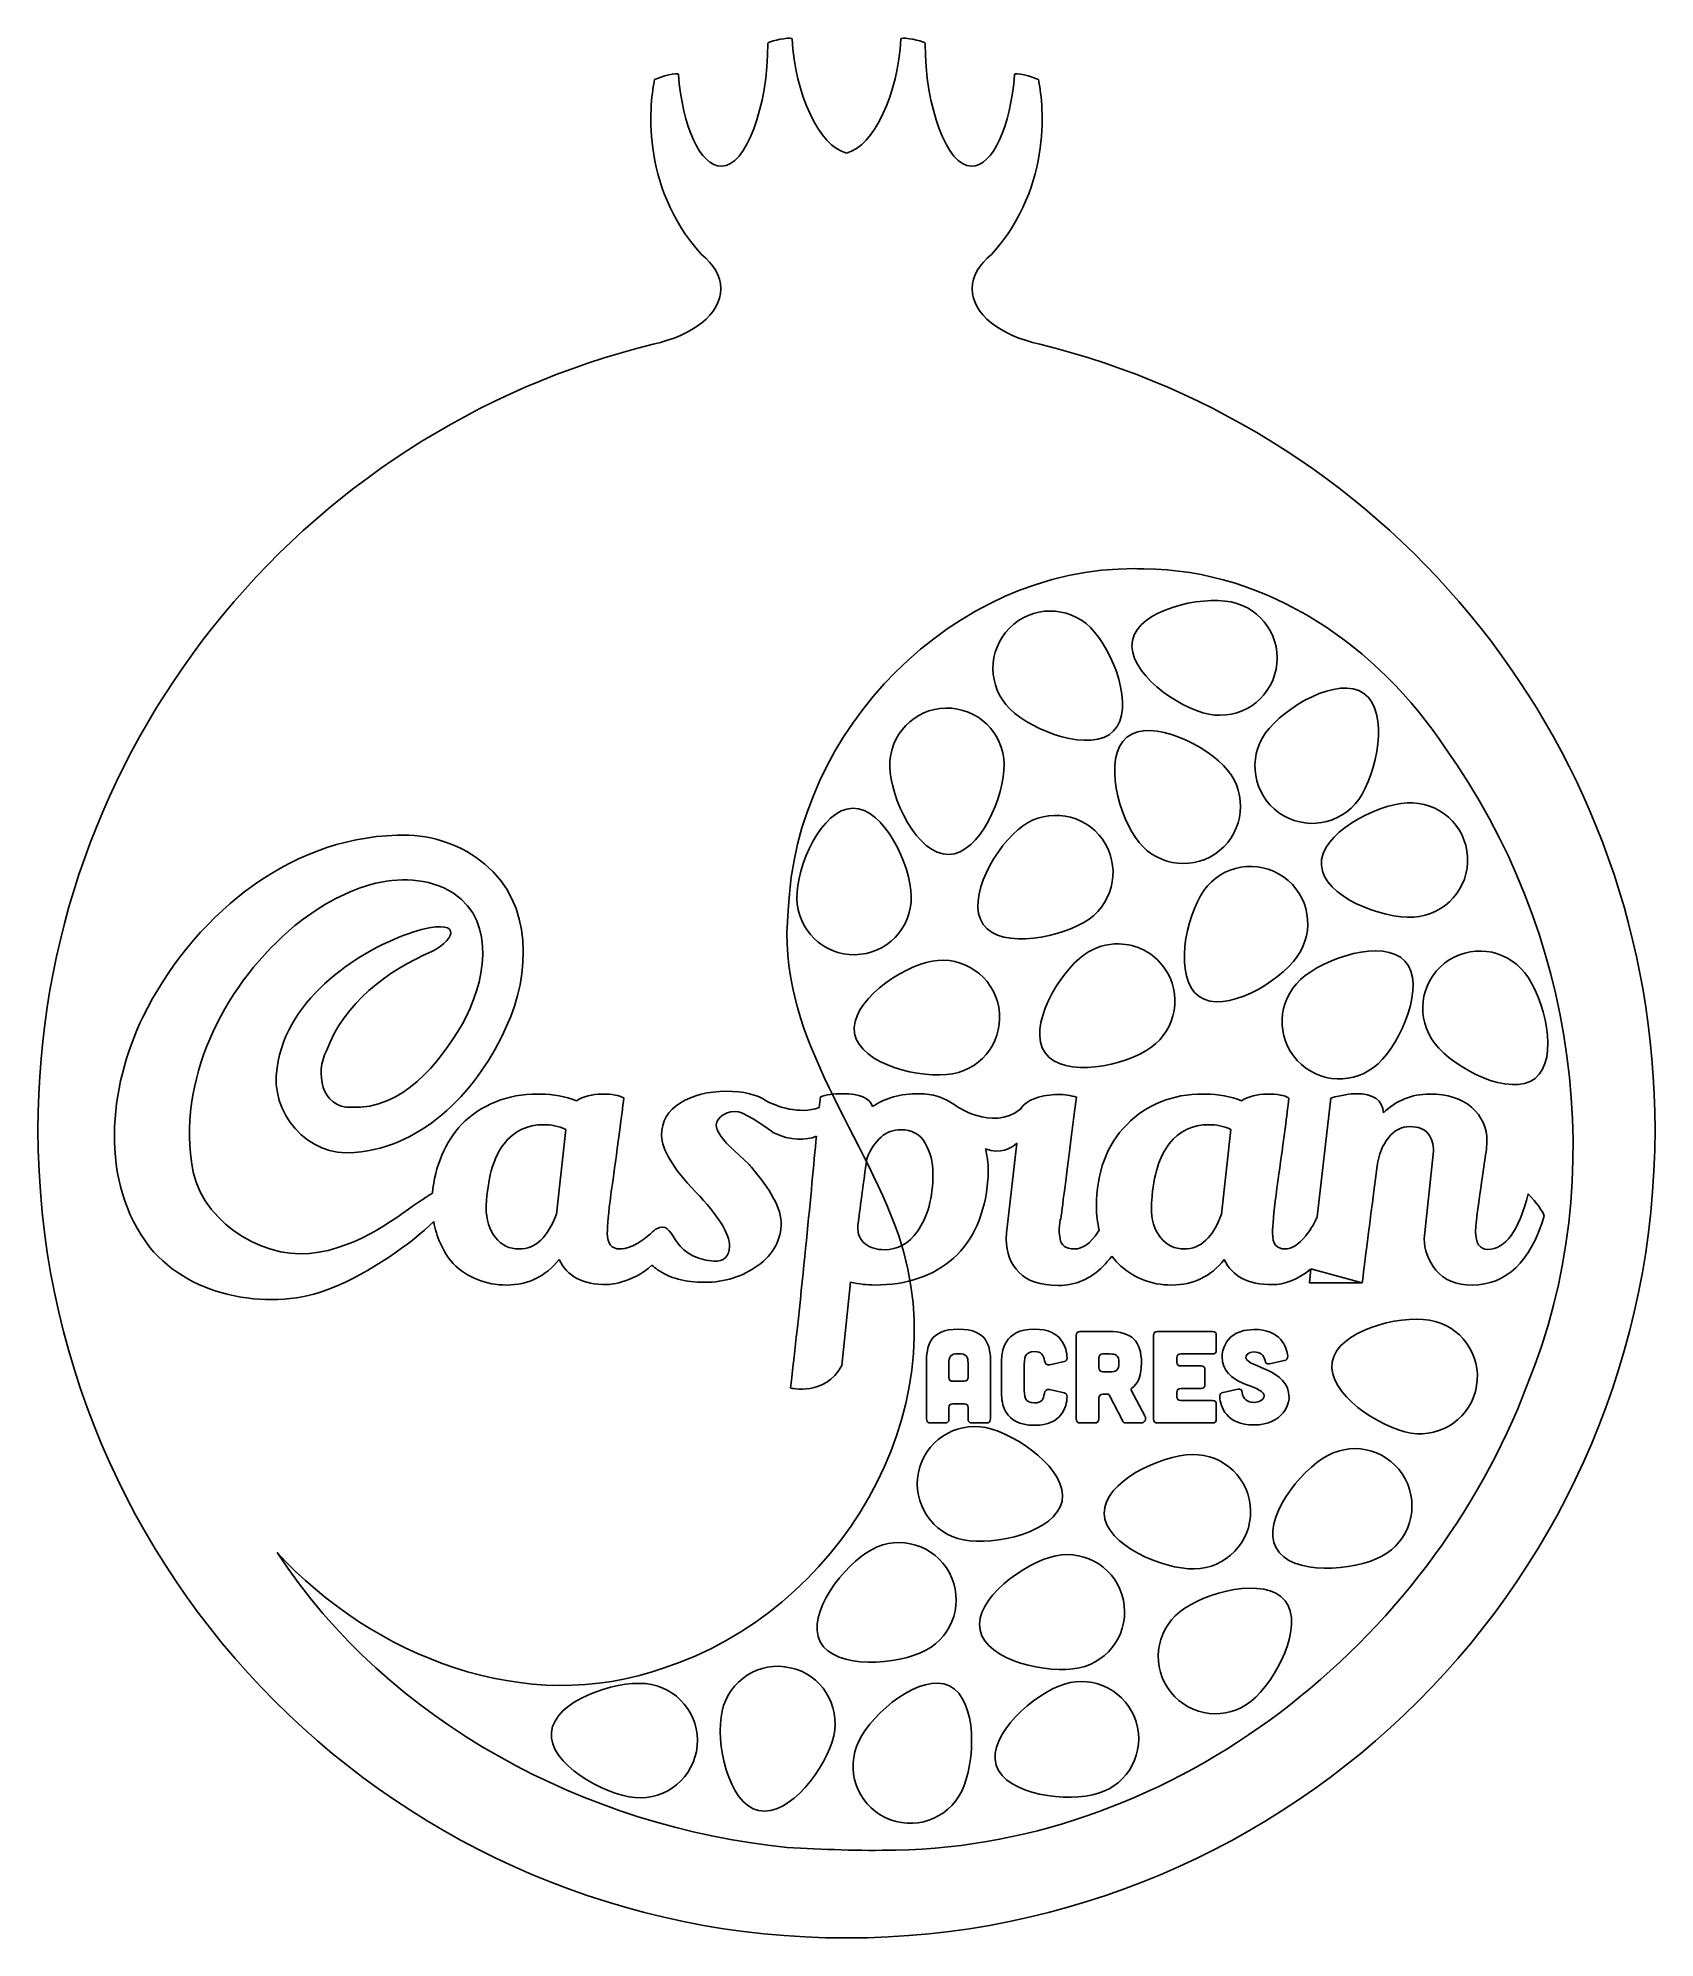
# Model space of a CAD drawing. Extents: x 26 to 259, y 5 to 279.
import ezdxf

# ---------------------------------------------------------------- set-up
doc = ezdxf.new("R2010")
doc.units = 0
doc.layers.add('ink_ext_XXXXXX', color=7, linetype='CONTINUOUS')

msp = doc.modelspace()

# ---------------------------------------------------------------- linework, layer by layer
at = {"layer": 'ink_ext_XXXXXX', "color": 7}
for points in [[(150.877973, 278.720852), (150.877973, 278.720852)], [(114.864703, 234.658888), (114.848475, 234.634975)], [(170.57694, 234.635827), (170.561564, 234.658888)], [(184.311125, 202.312962), (184.311125, 202.312962)], [(78.852844, 163.936249), (78.853197, 163.934768)], [(181.949204, 148.269811), (181.949204, 148.269811)], [(98.603425, 126.635503), (98.26557, 126.635503)], [(194.419906, 126.633986), (194.082566, 126.633986)], [(212.491498, 126.068448), (210.492793, 108.956538)], [(131.137897, 125.646208), (131.132253, 125.671608)], [(158.32357, 125.063031), (158.323852, 125.063031)], [(99.114212, 122.228179), (99.114212, 122.228179)], [(102.276547, 121.55074), (100.92054, 109.352884)], [(132.092337, 121.164272), (132.113857, 121.110791)], [(150.539856, 121.495636), (150.539856, 121.495636)], [(194.930322, 122.228179), (194.930322, 122.228179)], [(198.092097, 121.55074), (196.736104, 109.352884)], [(128.581634, 116.608465), (126.59673, 118.445696)], [(167.248312, 119.576208), (165.787042, 107.036616)], [(227.288335, 118.38837), (225.932331, 105.795296)], [(209.616923, 101.458317), (209.384316, 99.469003), (217.009276, 99.469003)], [(142.053367, 87.536295), (143.310131, 99.52633)], [(158.84391, 92.777867), (158.84391, 92.777867)], [(169.781125, 92.777867), (169.781125, 92.777867)], [(175.786613, 91.855671), (175.786613, 79.84581)], [(180.492891, 92.439412), (176.370348, 92.439412), (176.370348, 92.439412)], [(186.949829, 91.874403), (186.949829, 79.827042)], [(195.420906, 92.439412), (187.514274, 92.439412), (187.514274, 92.439412)], [(195.98535, 89.766027), (195.98535, 91.874403)], [(201.369621, 92.740367), (201.369621, 92.740367)], [(154.232445, 87.883605), (154.232445, 79.902007)], [(157.469731, 85.83199), (157.469731, 87.883605)], [(158.84391, 89.239047), (158.84391, 89.239047)], [(160.218092, 87.883605), (160.218092, 85.850758)], [(163.45648, 79.902007), (163.45648, 87.883605)], [(165.056105, 88.203856), (165.056105, 83.497589)], [(171.983228, 87.638883), (174.072886, 88.109629)], [(179.062494, 87.224898), (179.062494, 88.617806)], [(179.646224, 89.200983), (180.605893, 89.200983)], [(179.646224, 89.200983), (179.646224, 89.200983)], [(190.301218, 88.0341), (190.301218, 88.636573)], [(190.865663, 89.201018), (195.420906, 89.201018)], [(203.628506, 87.77061), (205.774383, 88.241356)], [(159.653648, 85.267546), (158.035276, 85.267546)], [(168.293941, 84.49528), (168.293941, 87.206165)], [(180.605893, 86.640592), (179.646224, 86.640592)], [(193.783244, 87.469655), (190.865663, 87.469655)], [(194.348239, 84.796235), (194.348239, 86.904646)], [(174.072886, 83.591287), (171.946299, 84.062598)], [(179.062494, 79.84581), (179.062494, 82.819585)], [(179.646224, 83.403327), (180.398636, 83.403327)], [(180.549113, 83.309629), (182.507033, 79.526098)], [(185.707388, 80.278527), (183.711438, 83.987068)], [(190.301218, 83.064343), (190.301218, 83.666816)], [(190.865663, 84.231261), (193.783244, 84.231261)], [(195.420906, 82.499898), (190.865663, 82.499898)], [(199.091999, 84.137528), (196.964308, 83.666816)], [(157.469731, 79.827042), (157.469731, 81.464707)], [(158.035276, 82.029151), (159.653648, 82.029151)], [(160.218092, 81.464707), (160.218092, 79.827042)], [(195.98535, 79.827042), (195.98535, 81.935454)], [(154.796889, 79.262114), (156.905287, 79.262114)], [(160.783087, 79.262114), (162.890934, 79.262114)], [(176.370348, 79.262114), (178.478752, 79.262114)], [(182.939737, 79.262114), (185.085617, 79.262114)], [(187.514274, 79.262114), (195.420906, 79.262114)]]:
    msp.add_lwpolyline(points, close=True, dxfattribs=at)
for points in [[(131.385698, 277.991482), (131.385698, 268.804224), (128.226725, 260.269675), (124.706073, 260.269675)], [(134.549142, 278.719998), (133.679561, 278.74606), (131.385698, 278.222864), (131.385698, 277.991482)], [(134.87796, 278.603846), (134.874899, 278.678768), (134.749809, 278.713975), (134.549142, 278.719998)], [(142.713131, 262.156301), (138.789519, 263.183521), (135.236792, 270.740994), (134.87796, 278.603846)], [(150.54916, 278.603846), (150.190825, 270.740891), (146.636863, 263.183357), (142.713131, 262.156301)], [(150.877973, 278.720852), (150.6773, 278.714813), (150.55244, 278.678764), (150.54916, 278.603846)], [(154.041422, 277.991482), (154.041422, 278.222865), (151.74757, 278.747023), (150.877973, 278.720852)], [(160.720195, 260.269675), (157.199559, 260.269675), (154.041422, 268.804224), (154.041422, 277.991482)], [(118.495321, 273.515338), (118.467991, 273.860789), (115.964327, 273.204118), (115.066262, 272.758639)], [(170.360863, 272.758639), (169.462252, 273.204118), (166.958276, 273.86079), (166.930946, 273.515338)], [(115.066262, 272.758639), (114.449151, 269.969883), (112.785671, 257.559221), (121.805669, 247.5783)], [(124.706073, 260.269675), (121.633632, 260.269675), (119.095488, 265.962961), (118.495321, 273.515338)], [(166.930946, 273.515338), (166.330779, 265.962961), (163.792635, 260.269675), (160.720195, 260.269675)], [(163.621451, 247.5783), (172.640903, 257.559221), (170.977429, 269.969883), (170.360863, 272.758639)], [(121.805669, 247.5783), (123.559163, 246.180643), (124.615539, 244.481329), (124.615539, 242.633273)], [(160.811581, 242.633273), (160.811581, 244.481329), (161.867411, 246.180643), (163.621451, 247.5783)], [(124.615539, 242.633273), (124.615539, 238.975424), (120.55044, 235.878354), (114.864703, 234.658888)], [(170.561564, 234.658888), (164.875828, 235.878354), (160.811581, 238.975424), (160.811581, 242.633273)], [(114.848475, 234.634975), (63.98719, 222.145485), (26.253955, 176.252743), (26.253955, 121.539102)], [(259.173159, 121.539102), (259.173159, 176.253268), (221.438913, 222.146857), (170.57694, 234.635827)], [(134.334776, 153.079645), (135.253332, 178.970035), (158.083089, 202.492652), (184.311125, 202.312962)], [(184.311125, 202.312962), (184.727444, 202.31012), (185.144368, 202.301363), (185.562326, 202.286485)], [(185.562326, 202.286485), (203.460371, 202.171836), (219.359706, 191.057341), (228.947015, 176.483534)], [(198.127279, 197.512959), (193.664834, 198.405011), (184.799524, 196.415385), (183.907472, 191.952941)], [(204.591921, 187.817363), (205.483973, 192.279807), (202.589724, 196.620907), (198.127279, 197.512959)], [(177.842745, 193.829091), (174.606931, 197.028857), (169.389276, 196.998728), (166.190199, 193.762581)], [(166.190199, 193.762581), (162.990614, 190.526254), (163.020049, 185.308932), (166.256376, 182.109341)], [(181.190524, 178.932369), (184.389595, 182.168516), (181.079067, 190.629501), (177.842745, 193.829091)], [(183.907472, 191.952941), (183.01542, 187.490496), (190.433333, 182.244772), (194.896325, 181.352721)], [(194.896325, 181.352721), (199.35877, 180.460122), (203.699323, 183.354918), (204.591921, 187.817363)], [(217.254218, 184.331501), (213.549924, 186.974516), (205.724258, 182.35747), (203.081249, 178.653177)], [(216.497679, 169.081954), (219.140699, 172.786783), (220.959053, 181.688481), (217.254218, 184.331501)], [(157.033906, 182.232452), (152.483879, 182.149003), (148.862363, 178.39317), (148.945528, 173.843608)], [(165.423035, 174.143615), (165.34005, 178.693926), (161.584217, 182.315442), (157.033906, 182.232452)], [(166.256376, 182.109341), (169.492698, 178.909756), (177.990939, 175.696042), (181.190524, 178.932369)], [(197.612239, 173.297417), (194.728841, 176.818496), (186.614745, 180.905831), (183.093666, 178.022427)], [(183.093666, 178.022427), (179.572144, 175.139668), (181.977579, 166.378447), (184.860344, 162.856925)], [(203.081249, 178.653177), (200.43877, 174.948331), (201.299288, 169.802635), (205.004129, 167.159615)], [(228.947015, 176.483534), (247.700822, 150.36285), (253.046388, 114.74821), (240.78177, 84.755464)], [(148.945528, 173.843608), (149.028518, 169.293297), (152.868385, 161.059233), (157.418232, 161.141934)], [(157.418232, 161.141934), (161.968548, 161.224919), (165.505735, 169.593768), (165.423035, 174.143615)], [(196.456535, 161.701221), (199.977614, 164.584619), (200.495004, 169.775896), (197.612239, 173.297417)], [(143.609129, 167.799536), (139.059228, 167.731758), (135.493754, 159.374786), (135.562079, 154.824338)], [(152.040439, 155.070308), (151.972114, 159.620756), (148.159577, 167.867315), (143.609129, 167.799536)], [(179.567903, 163.335047), (176.920718, 167.036625), (171.773929, 167.891507), (168.072352, 165.244322)], [(205.004129, 167.159615), (208.708964, 164.516595), (213.854664, 165.377108), (216.497679, 169.081954)], [(223.456929, 168.578808), (218.914172, 168.310717), (210.843378, 164.138632), (211.111879, 159.59553)], [(232.168409, 160.838669), (231.900324, 165.381426), (228.000451, 168.846965), (223.456929, 168.578808)], [(168.072352, 165.244322), (164.370774, 162.597137), (159.762934, 154.766541), (162.410119, 151.064963)], [(77.999933, 163.914306), (61.942194, 163.556943), (48.228452, 151.692603), (41.395358, 137.80106)], [(78.853197, 163.934768), (78.568681, 163.934485), (78.284307, 163.927359), (77.999933, 163.914306)], [(90.63287, 159.735971), (87.370557, 162.526655), (83.120502, 163.942952), (78.852844, 163.936249)], [(177.658628, 151.83895), (181.360205, 154.486135), (182.215088, 159.632923), (179.567903, 163.335047)], [(184.860344, 162.856925), (187.743207, 159.335939), (192.935013, 158.818456), (196.456535, 161.701221)], [(63.264476, 150.895572), (69.394872, 155.88833), (78.611367, 160.086315), (86.123382, 155.580355)], [(93.734563, 136.403037), (97.254756, 143.797542), (97.509814, 154.156226), (90.63287, 159.735971)], [(205.673922, 157.920632), (201.958187, 160.547905), (196.816029, 159.665626), (194.188237, 155.949706)], [(211.111879, 159.59553), (211.37962, 155.052364), (219.885519, 151.859097), (224.428626, 152.127604)], [(224.428626, 152.127604), (228.971798, 152.395339), (232.436921, 156.295568), (232.168409, 160.838669)], [(207.644153, 146.435275), (210.27194, 150.151195), (209.389661, 155.293354), (205.673922, 157.920632)], [(86.123382, 155.580355), (92.459871, 151.237202), (90.58595, 142.455011), (87.382375, 136.750312)], [(135.562079, 154.824338), (135.629858, 150.274437), (139.373523, 146.640638), (143.923971, 146.708417)], [(143.923971, 146.708417), (148.474419, 146.776195), (152.108217, 150.519861), (152.040439, 155.070308)], [(194.188237, 155.949706), (191.560964, 152.233967), (189.779976, 143.324786), (193.495202, 140.697333)], [(48.356898, 116.871813), (46.609766, 129.712501), (53.465403, 142.786833), (63.264476, 150.895572)], [(82.979815, 147.173766), (86.617835, 148.991983), (87.467712, 152.260046), (80.254042, 149.952456)], [(150.231449, 106.216353), (144.893, 121.786919), (132.407327, 135.630326), (134.334776, 153.079645)], [(162.410119, 151.064963), (165.057304, 147.363386), (173.957051, 149.191764), (177.658628, 151.83895)], [(80.254042, 149.952456), (73.040371, 147.644901), (61.972357, 140.63884), (60.709024, 130.432273)], [(181.949204, 148.269811), (180.232816, 148.30643), (178.490048, 147.808978), (176.986058, 146.73357)], [(188.482211, 144.823596), (186.910431, 147.021754), (184.457764, 148.21626), (181.949204, 148.269811)], [(223.144328, 145.785767), (220.057206, 149.12925), (211.454133, 146.207348), (208.110639, 143.120226)], [(240.422653, 144.095979), (237.608821, 147.672746), (232.42846, 148.291175), (228.851682, 145.477342)], [(67.799857, 132.878011), (70.386248, 139.717526), (76.481472, 144.362127), (82.979815, 147.173766)], [(155.055382, 145.776797), (150.577726, 144.962674), (143.068858, 139.847856), (143.882626, 135.370609)], [(164.636455, 139.143726), (163.822332, 143.621382), (159.53305, 146.59092), (155.055382, 145.776797)], [(176.986058, 146.73357), (173.28448, 144.086361), (168.676772, 136.255682), (171.323974, 132.554091)], [(193.495202, 140.697333), (197.210931, 138.07006), (205.016886, 142.719541), (207.644153, 146.435275)], [(219.290096, 131.012133), (222.63359, 134.099266), (226.230909, 142.442202), (223.144328, 145.785767)], [(228.851682, 145.477342), (225.27491, 142.663515), (224.656492, 137.483143), (227.47032, 133.906376)], [(186.572794, 133.328015), (190.274922, 135.975224), (191.129371, 141.12204), (188.482211, 144.823596)], [(208.110639, 143.120226), (204.766603, 140.033033), (204.558655, 134.819877), (207.645788, 131.476383)], [(241.893681, 128.898922), (245.470447, 131.712754), (243.236481, 140.519207), (240.422653, 144.095979)], [(41.395358, 137.80106), (36.418651, 127.555476), (35.009092, 114.030541), (42.384229, 104.546251)], [(158.003389, 129.562658), (162.480631, 130.376415), (165.450578, 134.666063), (164.636455, 139.143726)], [(87.382375, 136.750312), (84.014653, 130.99379), (78.731523, 124.393), (71.369545, 124.734348)], [(71.834224, 118.223411), (82.015638, 118.9955), (89.86205, 127.504465), (93.734563, 136.403037)], [(143.882626, 135.370609), (144.696749, 130.892947), (153.525727, 128.748536), (158.003389, 129.562658)], [(71.369545, 124.734348), (67.029779, 124.588016), (66.17969, 129.782704), (67.799857, 132.878011)], [(171.323974, 132.554091), (173.971141, 128.85197), (182.87122, 130.680841), (186.572794, 133.328015)], [(207.645788, 131.476383), (210.73291, 128.1329), (215.946067, 127.924945), (219.290096, 131.012133)], [(227.47032, 133.906376), (230.284147, 130.329604), (238.316903, 126.085094), (241.893681, 128.898922)], [(60.709024, 130.432273), (59.529723, 124.004768), (65.198051, 117.412092), (71.834224, 118.223411)], [(98.26557, 126.635503), (93.823851, 126.635503), (90.151469, 125.166536), (87.253929, 122.229626)], [(103.799736, 125.674748), (102.218445, 126.315886), (100.485918, 126.635503), (98.603425, 126.635503)], [(107.499493, 126.635503), (106.0494, 126.635503), (104.8175, 126.315886), (103.799736, 125.674748)], [(110.633712, 126.069965), (109.992573, 126.447119), (108.949127, 126.635503), (107.499493, 126.635503)], [(109.560527, 117.8519), (109.937152, 120.545535), (110.295927, 123.285031), (110.633712, 126.069965)], [(125.359397, 127.032025), (122.798548, 127.032025), (120.612419, 126.478058), (118.799388, 125.368995)], [(131.132253, 125.671608), (129.841227, 126.579517), (127.917459, 127.032025), (125.359397, 127.032025)], [(138.961863, 126.240427), (138.909651, 125.773314), (138.853094, 125.205941), (138.798706, 124.688205)], [(142.179309, 126.69297), (140.825937, 126.69297), (139.75279, 126.541064), (138.961863, 126.240427)], [(146.47217, 124.829316), (146.058372, 126.070106), (144.62698, 126.69297), (142.179309, 126.69297)], [(153.193694, 126.69297), (150.481994, 126.69297), (148.241513, 126.070106), (146.47217, 124.829316)], [(158.323852, 125.063031), (156.797111, 126.147928), (155.087257, 126.69297), (153.193694, 126.69297)], [(169.966891, 126.040896), (168.911934, 125.682332), (168.197629, 125.165336), (167.820457, 124.48758)], [(173.10165, 126.576659), (172.064755, 126.576659), (171.021813, 126.399459), (169.966891, 126.040896)], [(175.840641, 126.181442), (175.050253, 126.445496), (174.135253, 126.576659), (173.10165, 126.576659)], [(173.636884, 109.012736), (173.636884, 109.125342), (174.371921, 114.849903), (175.840641, 126.181442)], [(194.082566, 126.633986), (189.640363, 126.633986), (185.967886, 125.165019), (183.06983, 122.228144)], [(199.615663, 125.673231), (198.03489, 126.314404), (196.30188, 126.633986), (194.419906, 126.633986)], [(203.31542, 126.633986), (201.865291, 126.633986), (200.633973, 126.314404), (199.615663, 125.673231)], [(206.449628, 126.068448), (205.808465, 126.445602), (204.765552, 126.633986), (203.31542, 126.633986)], [(205.376965, 117.850383), (205.75412, 120.544018), (206.111826, 123.283549), (206.449628, 126.068448)], [(216.105819, 126.691312), (215.276622, 126.691312), (214.07281, 126.482256), (212.491498, 126.068448)], [(220.058581, 123.922006), (219.945982, 125.767352), (218.626737, 126.691312), (216.105819, 126.691312)], [(226.695213, 126.633986), (224.116898, 126.633986), (221.903905, 125.730204), (220.058581, 123.922006)], [(232.76685, 124.712476), (231.298138, 125.9926), (229.273525, 126.633986), (226.695213, 126.633986)], [(118.799388, 125.368995), (116.986816, 124.262155), (116.07859, 122.70009), (116.07859, 120.68587)], [(123.938197, 122.194489), (123.967124, 123.402753), (125.783118, 124.370881), (127.142971, 124.068621)], [(127.142971, 124.068621), (128.476718, 123.772146), (131.957647, 121.261603), (132.092337, 121.164272)], [(138.798706, 124.688205), (135.852518, 123.663456), (132.739649, 124.844097), (131.137897, 125.646208)], [(167.820457, 124.48758), (163.635158, 121.16533), (158.32357, 125.063031), (158.32357, 125.063031)], [(234.967852, 119.857371), (234.967852, 121.815288), (234.235023, 123.432351), (232.76685, 124.712476)], [(26.253955, 121.539102), (26.253955, 57.220118), (78.394126, 5.079926), (142.713131, 5.079926)], [(87.253929, 122.229626), (84.958863, 119.829678), (83.391471, 116.160543), (83.075135, 112.375025)], [(93.38048, 119.489213), (94.794025, 121.315931), (96.703188, 122.228179), (99.114212, 122.228179)], [(99.114212, 122.228179), (100.129859, 122.228179), (101.182266, 122.003319), (102.276547, 121.55074)], [(116.07859, 120.68587), (116.07859, 118.668934), (117.711845, 115.960765), (120.976133, 112.554342)], [(126.59673, 118.445696), (124.823528, 120.056515), (123.938197, 121.308981), (123.938197, 122.194489)], [(132.113857, 121.110791), (134.751488, 119.827068), (136.847609, 119.970543), (138.383371, 120.551321)], [(138.383371, 120.551321), (137.611341, 112.557341), (136.550457, 100.608193), (134.656055, 84.289081)], [(142.713131, 5.079926), (207.032136, 5.079926), (259.173159, 57.220118), (259.173159, 121.539102)], [(145.626868, 117.315749), (146.755084, 120.100682), (148.393348, 121.495636), (150.539856, 121.495636)], [(150.539856, 121.495636), (152.120625, 121.495636), (153.285762, 120.854216), (154.039514, 119.57462)], [(183.06983, 122.228144), (180.170106, 119.291269), (178.72019, 115.357479), (178.72019, 110.426069)], [(189.196586, 119.489213), (190.609525, 121.315931), (192.519827, 122.228179), (194.930322, 122.228179)], [(194.930322, 122.228179), (195.945903, 122.228179), (196.998337, 122.003319), (198.092097, 121.55074)], [(220.764151, 120.336902), (221.612472, 121.41044), (222.648605, 121.945886), (223.8708, 121.945886)], [(223.8708, 121.945886), (225.093546, 121.945886), (225.969334, 121.607784), (226.49789, 120.929992)], [(226.49789, 120.929992), (227.023723, 120.2522), (227.288335, 119.403946), (227.288335, 118.38837)], [(90.866938, 111.329004), (91.130922, 114.943671), (91.969686, 117.662459), (93.38048, 119.489213)], [(108.770057, 112.120884), (108.919282, 113.251819), (109.183337, 115.160947), (109.560527, 117.8519)], [(154.039514, 119.57462), (154.793277, 118.294495), (155.170061, 116.826058), (155.170061, 115.169308)], [(162.723383, 118.73508), (164.89092, 117.965071), (166.370188, 118.748838), (167.248312, 119.576208)], [(163.13294, 115.564489), (163.13294, 116.673693), (162.995851, 117.730157), (162.723383, 118.73508)], [(186.68249, 111.329004), (186.947064, 114.943671), (187.785232, 117.662459), (189.196586, 119.489213)], [(204.58652, 112.119403), (204.735749, 113.250338), (205.000357, 115.159465), (205.376965, 117.850383)], [(219.15571, 116.299784), (219.380906, 117.917164), (219.918564, 119.263929), (220.764151, 120.336902)], [(234.630508, 116.86317), (234.855704, 118.331325), (234.967852, 119.32884), (234.967852, 119.857371)], [(65.373981, 103.674608), (58.113179, 102.970852), (49.20427, 108.734253), (48.356898, 116.871813)], [(129.00719, 116.109072), (128.864138, 116.278688), (128.721863, 116.445093), (128.581634, 116.608465)], [(133.307198, 108.168821), (133.217698, 110.766535), (131.015765, 113.726976), (129.00719, 116.109072)], [(144.326004, 107.601695), (144.4386, 108.504665), (144.87257, 111.74313), (145.626868, 117.315749)], [(155.170061, 115.169308), (155.170061, 111.7432), (154.415985, 108.957773), (152.911183, 106.81179)], [(163.075614, 114.265808), (163.114412, 114.718422), (163.13294, 115.150681), (163.13294, 115.564489)], [(217.009276, 99.469003), (217.084707, 100.371973), (217.80014, 105.981598), (219.15571, 116.299784)], [(233.331845, 106.86633), (233.331845, 107.808635), (233.764146, 111.140797), (234.630508, 116.86317)], [(83.075135, 112.375025), (82.670111, 112.117533), (82.22487, 111.826879), (81.680569, 111.469903)], [(120.976133, 112.554342), (124.239892, 109.149613), (125.870925, 106.517256), (125.870925, 104.665349)], [(158.106957, 102.998968), (161.005013, 105.577245), (162.661812, 109.332176), (163.075614, 114.265808)], [(240.899482, 112.289724), (239.580531, 106.942318), (237.641128, 104.270097), (235.080854, 104.270097)], [(243.213486, 109.070062), (242.951118, 109.86099), (242.179614, 110.93414), (240.899482, 112.289724)], [(81.680569, 111.469903), (78.504158, 109.386539), (72.634783, 104.3784), (65.373981, 103.674608)], [(90.81127, 110.368778), (90.81127, 110.669451), (90.830672, 110.991219), (90.866938, 111.329004)], [(92.137467, 105.963466), (91.252595, 107.055031), (90.81127, 108.523468), (90.81127, 110.368778)], [(108.261846, 106.587812), (108.261846, 107.71596), (108.431743, 109.561164), (108.770057, 112.120884)], [(178.72019, 110.426069), (178.72019, 109.218405), (178.855561, 108.096219), (179.120924, 107.055948)], [(186.627365, 110.368778), (186.627365, 110.669451), (186.645639, 110.991219), (186.68249, 111.329004)], [(187.953041, 105.963466), (187.068624, 107.055031), (186.627365, 108.523468), (186.627365, 110.368778)], [(204.078298, 106.586295), (204.078298, 107.714478), (204.248722, 109.559682), (204.58652, 112.119403)], [(68.404377, 98.613517), (74.031253, 100.871154), (80.045092, 105.097678), (83.24916, 108.282909)], [(83.24916, 108.282909), (83.63838, 106.083198), (84.52932, 103.987734), (86.038821, 102.236121)], [(100.92054, 109.352884), (99.714181, 106.000049), (97.926162, 104.327459), (95.554473, 104.327459)], [(115.087531, 107.083359), (114.921443, 106.915013), (114.759201, 106.760567), (114.599181, 106.612048)], [(115.219294, 107.183653), (115.168529, 107.153667), (115.123762, 107.120048), (115.087531, 107.083359)], [(115.237991, 107.20094), (115.230935, 107.19459), (115.225997, 107.190003), (115.219294, 107.183653)], [(123.635196, 102.550376), (116.745904, 103.169183), (118.375914, 108.779691), (115.237991, 107.20094)], [(129.951964, 101.943386), (132.190304, 103.55424), (133.307198, 105.630408), (133.307198, 108.168821)], [(145.398664, 105.060037), (144.644912, 105.625187), (144.289569, 106.470795), (144.326004, 107.601695)], [(152.911183, 106.81179), (151.667659, 105.079087), (150.087045, 104.212277), (148.165764, 104.212277)], [(165.787042, 107.036616), (165.750064, 106.586189), (165.731921, 106.151743), (165.731921, 105.73797)], [(173.356313, 107.121529), (173.356313, 107.629318), (173.448317, 108.258991), (173.636884, 109.012736)], [(173.468764, 105.795296), (173.392988, 106.170264), (173.356313, 106.613741), (173.356313, 107.121529)], [(179.120924, 107.055948), (179.053265, 106.945952), (178.987507, 106.834298), (178.917527, 106.726312)], [(196.736104, 109.352884), (195.529752, 106.000049), (193.741694, 104.327459), (191.370576, 104.327459)], [(210.492793, 108.956538), (209.993637, 107.828425), (209.456349, 106.910674), (208.878835, 106.21863)], [(232.821418, 99.131113), (237.75558, 99.131113), (241.218397, 102.442532), (243.213486, 109.070062)], [(235.080854, 104.270097), (233.913311, 104.270097), (233.331845, 105.136308), (233.331845, 106.86633)], [(42.384229, 104.546251), (48.374255, 97.141587), (60.190088, 95.317832), (68.404377, 98.613517)], [(95.554473, 104.327459), (94.16227, 104.327459), (93.021916, 104.871901), (92.137467, 105.963466)], [(110.068174, 104.328905), (108.864037, 104.328905), (108.261846, 105.080286), (108.261846, 106.587812)], [(114.486715, 106.508437), (111.836472, 104.10094), (110.068174, 104.328905), (110.068174, 104.328905)], [(114.599181, 106.612048), (114.563268, 106.578534), (114.521499, 106.541104), (114.486715, 106.508437)], [(116.466073, 44.000431), (141.302279, 51.953575), (158.921432, 80.708889), (150.231449, 106.216353)], [(125.870925, 104.665349), (125.870925, 103.376476), (125.063134, 102.420025), (123.635196, 102.550376)], [(148.165764, 104.212277), (147.074185, 104.212277), (146.152426, 104.494852), (145.398664, 105.060037)], [(165.731921, 105.73797), (165.731921, 103.780053), (166.343059, 102.180947), (167.568016, 100.93797)], [(175.53031, 104.327423), (174.305931, 104.327423), (173.617989, 104.814151), (173.468764, 105.795296)], [(178.917527, 106.726312), (177.88338, 105.124807), (176.753055, 104.327423), (175.53031, 104.327423)], [(191.370576, 104.327459), (189.977827, 104.327459), (188.838002, 104.871901), (187.953041, 105.963466)], [(205.884633, 104.327423), (204.680469, 104.327423), (204.078298, 105.07877), (204.078298, 106.586295)], [(208.878835, 106.21863), (207.824442, 104.957096), (206.826973, 104.327423), (205.884633, 104.327423)], [(225.932331, 105.795296), (225.932331, 104.212347), (226.498035, 102.706903), (227.626218, 101.275366)], [(86.038821, 102.236121), (88.130123, 100.165563), (90.708188, 99.131113), (93.775697, 99.131113)], [(93.775697, 99.131113), (96.84377, 99.131113), (99.35784, 100.353981), (101.315757, 102.801095)], [(101.315757, 102.801095), (102.446657, 100.390529), (104.742147, 99.186216), (108.204872, 99.186216)], [(108.204872, 99.186216), (108.204872, 99.186216), (111.81206, 99.300869), (114.680002, 101.988048)], [(114.680002, 101.988048), (114.930475, 101.775746), (115.199503, 101.560058), (115.506278, 101.338161)], [(115.506278, 101.338161), (117.176152, 100.130179), (119.444019, 99.525236), (122.304941, 99.525236)], [(122.304941, 99.525236), (125.16805, 99.525236), (127.716376, 100.332003), (129.951964, 101.943386)], [(146.755232, 99.131113), (151.42208, 99.131113), (155.207237, 100.420656), (158.106957, 102.998968)], [(173.186553, 99.073786), (175.707436, 99.073786), (177.874454, 99.995524), (179.680423, 101.840869)], [(179.680423, 101.840869), (180.124559, 102.293977), (180.536621, 102.782504), (180.916799, 103.306026)], [(180.916799, 103.306026), (181.202444, 102.932328), (181.513026, 102.574506), (181.854412, 102.236121)], [(181.854412, 102.236121), (183.945728, 100.165563), (186.523729, 99.131113), (189.591828, 99.131113)], [(189.591828, 99.131113), (192.659337, 99.131113), (195.174, 100.353981), (197.131903, 102.801095)], [(197.131903, 102.801095), (198.262287, 100.390529), (200.557731, 99.186216), (204.020989, 99.186216)], [(204.020989, 99.186216), (205.829145, 99.186216), (207.653644, 99.910046), (209.498969, 101.36021)], [(209.498969, 101.36021), (209.538765, 101.391607), (209.577479, 101.426073), (209.616923, 101.458317)], [(227.626218, 101.275366), (228.756585, 99.845946), (230.48689, 99.131113), (232.821418, 99.131113)], [(143.310131, 99.52633), (144.553115, 99.262275), (145.700271, 99.131113), (146.755232, 99.131113)], [(167.568016, 100.93797), (168.790222, 99.694463), (170.663423, 99.073786), (173.186553, 99.073786)], [(212.664497, 88.024473), (213.401249, 92.515215), (222.191658, 94.812057), (226.682395, 94.075306)], [(226.682395, 94.075306), (231.173548, 93.338909), (234.216996, 89.100527), (233.480245, 84.60979)], [(158.84391, 92.777867), (154.608301, 92.777867), (154.232445, 90.255294), (154.232445, 87.883605)], [(163.45648, 87.883605), (163.45648, 90.255294), (163.079522, 92.777867), (158.84391, 92.777867)], [(169.781125, 92.777867), (165.319781, 92.777867), (165.056105, 89.446304), (165.056105, 88.203856)], [(174.487403, 88.636573), (174.411976, 90.086137), (173.790999, 92.777867), (169.781125, 92.777867)], [(176.370348, 92.439412), (176.031441, 92.439412), (175.786613, 92.194549), (175.786613, 91.855671)], [(185.199172, 87.921105), (185.199172, 91.008828), (183.843585, 92.439412), (180.492891, 92.439412)], [(187.514274, 92.439412), (187.156797, 92.439412), (186.949829, 92.2505), (186.949829, 91.874403)], [(195.98535, 91.874403), (195.98535, 92.2505), (195.797496, 92.439412), (195.420906, 92.439412)], [(201.369621, 92.740367), (197.153143, 92.740367), (196.813969, 89.408486), (196.832571, 88.84383)], [(206.263862, 88.862034), (206.151263, 90.217582), (205.247746, 92.740367), (201.369621, 92.740367)], [(157.469731, 87.883605), (157.469731, 88.786575), (157.602016, 89.239047), (158.84391, 89.239047)], [(158.84391, 89.239047), (160.086312, 89.239047), (160.218092, 88.786575), (160.218092, 87.883605)], [(168.293941, 87.206165), (168.293941, 88.655765), (168.388376, 89.540002), (169.781125, 89.540002)], [(169.781125, 89.540002), (170.797789, 89.540002), (171.136282, 89.050735), (171.230823, 88.22206)], [(171.230823, 88.22206), (171.287681, 87.826878), (171.588036, 87.563423), (171.983228, 87.638883)], [(174.072886, 88.109629), (174.33688, 88.165933), (174.506005, 88.373119), (174.487403, 88.636573)], [(179.062494, 88.617806), (179.062494, 88.956684), (179.307311, 89.200983), (179.646224, 89.200983)], [(180.605893, 89.200983), (181.509456, 89.200983), (181.960778, 89.088623), (181.960778, 87.92107)], [(181.960778, 87.92107), (181.960778, 86.754081), (181.509456, 86.640592), (180.605893, 86.640592)], [(183.768768, 84.231261), (184.766318, 84.946765), (185.199172, 86.170339), (185.199172, 87.921105)], [(190.301218, 88.636573), (190.301218, 89.013199), (190.507643, 89.201018), (190.865663, 89.201018)], [(190.865663, 87.469655), (190.507643, 87.469655), (190.301218, 87.676595), (190.301218, 88.0341)], [(195.420906, 89.201018), (195.797496, 89.201018), (195.98535, 89.408592), (195.98535, 89.766027)], [(196.832571, 88.84383), (196.832571, 84.514189), (202.498778, 84.871447), (202.856798, 83.2716)], [(200.258925, 88.636573), (200.18349, 89.069502), (200.63554, 89.502537), (201.369621, 89.502537)], [(206.471119, 82.876383), (206.471119, 87.205989), (200.522383, 87.168418), (200.258925, 88.636573)], [(201.369621, 89.502537), (202.254564, 89.502537), (202.875552, 89.013199), (203.007279, 88.241356)], [(203.007279, 88.241356), (203.063582, 87.864766), (203.251895, 87.695186), (203.628506, 87.77061)], [(205.774383, 88.241356), (206.113819, 88.31678), (206.282425, 88.523685), (206.263862, 88.862034)], [(224.015144, 77.812301), (219.524402, 78.549053), (211.928101, 83.533321), (212.664497, 88.024473)], [(134.656055, 84.289081), (134.656055, 84.289081), (139.657092, 83.074926), (142.053367, 87.536295)], [(158.035276, 85.267546), (157.677256, 85.267546), (157.469731, 85.47452), (157.469731, 85.83199)], [(160.218092, 85.850758), (160.218092, 85.474661), (160.030274, 85.286172), (159.653648, 85.267546)], [(179.646224, 86.640592), (179.307311, 86.640592), (179.062494, 86.886513), (179.062494, 87.224898)], [(194.348239, 86.904646), (194.348239, 87.280707), (194.15933, 87.469655), (193.783244, 87.469655)], [(240.78177, 84.755464), (226.66363, 47.582691), (190.264368, 18.473377), (149.814666, 17.743119)], [(165.056105, 83.497589), (165.056105, 82.255141), (165.319781, 78.92306), (169.781125, 78.92306)], [(169.781125, 82.160879), (168.388376, 82.160879), (168.293941, 83.045151), (168.293941, 84.49528)], [(171.21153, 83.516357), (171.09893, 82.650534), (170.816394, 82.160879), (169.781125, 82.160879)], [(169.781125, 78.92306), (173.790999, 78.92306), (174.411976, 81.615167), (174.487403, 83.04561)], [(171.946299, 84.062598), (171.569709, 84.156013), (171.268348, 83.911538), (171.21153, 83.516357)], [(174.487403, 83.04561), (174.505995, 83.328185), (174.33688, 83.534983), (174.072886, 83.591287)], [(179.062494, 82.819585), (179.062494, 83.158499), (179.307311, 83.403327), (179.646224, 83.403327)], [(180.398636, 83.403327), (180.454911, 83.403327), (180.511906, 83.365932), (180.549113, 83.309629)], [(183.711438, 83.987068), (183.674266, 84.081083), (183.69334, 84.174993), (183.768768, 84.231261)], [(190.301218, 83.666816), (190.301218, 84.042842), (190.507643, 84.231261), (190.865663, 84.231261)], [(190.865663, 82.499898), (190.507643, 82.499898), (190.301218, 82.706838), (190.301218, 83.064343)], [(193.783244, 84.231261), (194.15933, 84.231261), (194.348239, 84.4388), (194.348239, 84.796235)], [(195.98535, 81.935454), (195.98535, 82.311515), (195.797496, 82.499898), (195.420906, 82.499898)], [(196.964308, 83.666816), (196.625398, 83.591393), (196.456774, 83.384524), (196.475383, 83.04561)], [(196.475383, 83.04561), (196.569413, 81.578019), (197.416047, 78.979857), (201.369621, 78.979857)], [(199.71322, 83.648084), (199.674965, 84.042701), (199.468061, 84.212987), (199.091999, 84.137528)], [(201.369621, 82.217641), (200.485221, 82.217641), (199.788108, 82.74402), (199.71322, 83.648084)], [(202.856798, 83.2716), (202.969948, 82.763247), (202.291736, 82.217641), (201.369621, 82.217641)], [(201.369621, 78.979857), (205.830969, 78.979857), (206.471119, 82.311197), (206.471119, 82.876383)], [(233.480245, 84.60979), (232.743493, 80.119047), (228.505881, 77.075544), (224.015144, 77.812301)], [(153.071923, 72.117797), (153.95923, 76.581253), (158.297444, 79.479924), (162.760905, 78.592622)], [(154.232445, 79.902007), (154.232445, 79.48768), (154.438862, 79.262114), (154.796889, 79.262114)], [(156.905287, 79.262114), (157.281877, 79.262114), (157.469731, 79.450427), (157.469731, 79.827042)], [(157.469731, 81.464707), (157.469731, 81.840803), (157.677256, 82.029151), (158.035276, 82.029151)], [(159.653648, 82.029151), (160.030274, 82.029151), (160.218092, 81.840803), (160.218092, 81.464707)], [(160.218092, 79.827042), (160.218092, 79.450427), (160.425607, 79.262114), (160.783087, 79.262114)], [(162.890934, 79.262114), (163.26756, 79.262114), (163.45648, 79.48768), (163.45648, 79.902007)], [(175.786613, 79.84581), (175.786613, 79.506942), (176.031441, 79.262114), (176.370348, 79.262114)], [(178.478752, 79.262114), (178.817666, 79.262114), (179.062494, 79.506942), (179.062494, 79.84581)], [(182.507033, 79.526098), (182.582461, 79.356094), (182.751713, 79.262114), (182.939737, 79.262114)], [(185.085617, 79.262114), (185.669492, 79.262114), (185.970874, 79.788801), (185.707388, 80.278527)], [(186.949829, 79.827042), (186.949829, 79.469054), (187.156797, 79.262114), (187.514274, 79.262114)], [(195.420906, 79.262114), (195.797496, 79.262114), (195.98535, 79.450427), (195.98535, 79.827042)], [(162.760905, 78.592622), (167.224214, 77.70479), (174.648221, 72.467146), (173.760242, 68.003307)], [(212.037306, 74.587092), (216.049899, 76.734684), (221.043639, 75.222788), (223.190685, 71.210195)], [(179.832884, 66.24537), (179.750347, 70.795817), (187.984881, 74.634591), (192.535328, 74.717128)], [(192.535328, 74.717128), (197.085229, 74.799664), (200.84092, 71.177891), (200.923457, 66.62799)], [(204.59261, 61.25715), (202.445564, 65.269743), (208.02526, 72.440045), (212.037306, 74.587092)], [(159.546223, 62.428962), (155.082762, 63.316264), (152.184091, 67.654483), (153.071923, 72.117797)], [(223.190685, 71.210195), (225.338278, 67.197602), (223.825835, 62.204408), (219.813788, 60.056815)], [(173.760242, 68.003307), (172.872935, 63.539846), (164.009532, 61.54113), (159.546223, 62.428962)], [(192.833772, 58.239861), (188.283871, 58.157325), (179.91542, 61.695469), (179.832884, 66.24537)], [(200.923457, 66.62799), (201.005993, 62.077542), (197.38422, 58.322398), (192.833772, 58.239861)], [(146.387176, 61.056148), (150.399769, 63.203741), (155.393509, 61.691845), (157.540555, 57.679252)], [(134.104176, 18.114638), (105.195174, 21.092844), (76.841901, 36.013147), (60.686364, 60.602558)], [(60.686364, 60.602558), (74.464786, 45.646808), (96.596736, 36.819306), (116.466073, 44.000431)], [(138.94248, 47.726207), (136.795434, 51.7388), (142.37513, 58.909102), (146.387176, 61.056148)], [(172.843435, 60.122047), (177.298167, 61.054039), (181.664536, 58.198238), (182.596533, 53.744287)], [(219.813788, 60.056815), (215.801196, 57.909769), (206.740202, 57.244557), (204.59261, 61.25715)], [(157.540555, 57.679252), (159.688148, 53.666659), (158.175705, 48.673465), (154.163659, 46.525872)], [(161.949887, 49.424554), (161.01789, 53.879281), (168.389096, 59.190438), (172.843435, 60.122047)], [(190.704463, 52.054035), (194.255102, 54.900494), (203.040702, 57.216106), (205.887473, 53.665014)], [(182.596533, 53.744287), (183.528525, 49.289555), (180.672724, 44.923186), (176.218768, 43.991188)], [(189.430163, 40.470601), (186.58325, 44.020934), (187.154136, 49.207116), (190.704463, 52.054035)], [(205.887473, 53.665014), (208.734386, 50.114681), (204.563782, 42.042454), (201.013143, 39.195995)], [(176.218768, 43.991188), (171.764041, 43.059197), (162.881496, 44.97021), (161.949887, 49.424554)], [(154.163659, 46.525872), (150.151066, 44.378826), (141.090072, 43.713614), (138.94248, 47.726207)], [(124.79249, 37.757813), (125.778808, 42.20081), (130.180105, 45.002929), (134.622747, 44.016195)], [(134.622747, 44.016195), (139.065744, 43.029871), (141.867092, 38.62852), (140.881129, 34.185939)], [(113.77258, 41.718512), (109.240941, 42.142061), (100.631073, 39.241838), (100.207119, 34.710648)], [(121.209634, 32.747095), (121.63314, 37.27862), (118.303486, 41.295033), (113.77258, 41.718512)], [(157.541326, 41.389644), (153.45239, 43.386337), (146.493708, 37.544388), (144.497229, 33.454669)], [(159.306337, 26.223677), (161.30257, 30.312915), (161.630744, 39.3927), (157.541326, 41.389644)], [(164.288916, 29.976329), (162.938616, 34.322343), (169.772388, 40.309321), (174.117926, 41.659894)], [(174.117926, 41.659894), (178.464213, 43.010664), (183.081881, 40.582644), (184.432503, 36.237073)], [(201.013143, 39.195995), (197.46281, 36.349077), (192.276628, 36.919962), (189.430163, 40.470601)], [(130.050545, 23.423805), (125.607903, 24.410539), (123.806106, 33.315587), (124.79249, 37.757813)], [(184.432503, 36.237073), (185.78318, 31.890846), (183.355253, 27.273117), (179.009343, 25.922129)], [(100.207119, 34.710648), (99.783935, 30.179418), (107.707278, 25.733634), (112.238469, 25.30968)], [(140.881129, 34.185939), (139.89439, 29.743297), (134.493541, 22.437481), (130.050545, 23.423805)], [(144.497229, 33.454669), (142.500285, 29.365246), (144.196473, 24.431397), (148.285967, 22.4346)], [(112.238469, 25.30968), (116.769698, 24.886496), (120.786041, 28.216232), (121.209634, 32.747095)], [(179.009343, 25.922129), (174.663286, 24.571857), (165.639958, 25.630518), (164.288916, 29.976329)], [(148.285967, 22.4346), (152.375341, 20.437558), (157.309387, 22.13426), (159.306337, 26.223677)], [(149.814666, 17.743119), (144.57513, 17.600456), (139.335917, 17.854456), (134.104176, 18.114638)]]:
    msp.add_open_spline(points, degree=3, dxfattribs=at)

doc.saveas('drawing.dxf')
